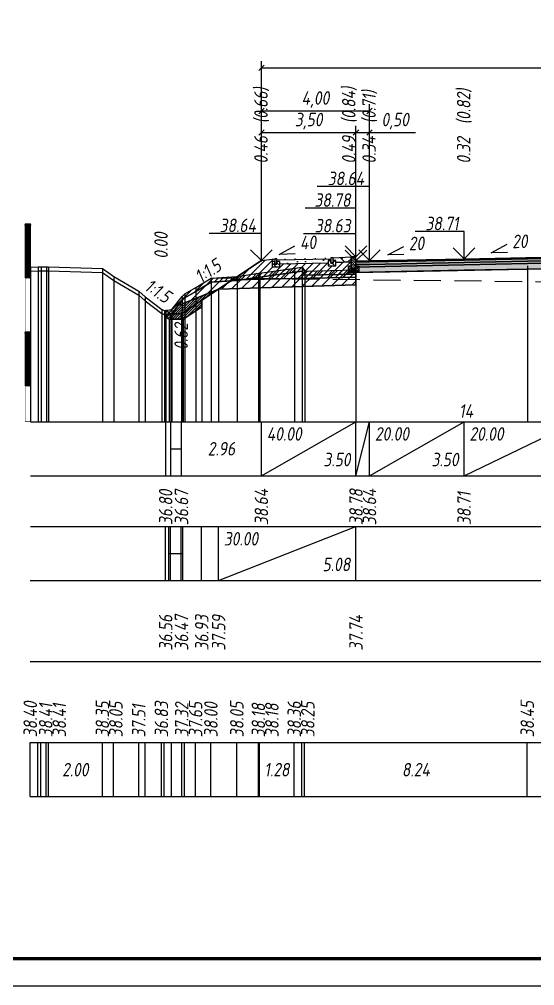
# Model space of a CAD drawing. Extents: x -717 to 1451, y -133302 to 233.
# Drawn here: x 77.9 to 173.3, y -111812.4 to -111633.5 of the extents above; entities that cross this region are included whole.
import ezdxf
from ezdxf.enums import TextEntityAlignment as Align

# ---------------------------------------------------------------- set-up
doc = ezdxf.new("R2010")
doc.units = 0
doc.linetypes.add('штриховая', pattern=[0.75, 0.5, -0.25])
for name, color, linetype in [('Интерполированный поперечник', 2, 'Continuous'), ('КОД_399', 252, 'Continuous'), ('Код_510', 7, 'Continuous'), ('Код_514', 1, 'Continuous'), ('Код_516', 1, 'Continuous'), ('Контур_0', 7, 'Continuous'), ('Контур_2660', 7, 'Continuous'), ('Контур_2665', 7, 'Continuous'), ('Контур_400', 7, 'Continuous'), ('Контур_508', 7, 'Continuous'), ('Контур_512', 7, 'Continuous'), ('Контур_513', 7, 'Continuous'), ('Красный поперечник', 1, 'Continuous'), ('Линейка абсолютных высот', 7, 'Continuous'), ('Объём_2501', 7, 'Continuous'), ('Объём_2650', 7, 'Continuous'), ('Объём_2660', 7, 'Continuous'), ('Объём_2661', 7, 'Continuous'), ('Объём_2663', 7, 'Continuous'), ('Объём_2664', 7, 'Continuous'), ('Объём_2665', 7, 'Continuous'), ('Объём_2666', 7, 'Continuous'), ('Объём_2667', 7, 'Continuous'), ('Объём_2668', 7, 'Continuous'), ('Объём_2669', 7, 'Continuous'), ('Объём_2675', 7, 'Continuous'), ('Откосы', 7, 'Continuous'), ('Отметки покрытия', 7, 'Continuous'), ('Рабочие отметки', 7, 'Continuous'), ('Рабочие отметки доп.', 7, 'Continuous'), ('Слои выравнивания', 7, 'Continuous'), ('Таблица', 7, 'Continuous'), ('Уклоны проезжей части', 7, 'Continuous'), ('Черный поперечник', 3, 'Continuous')]:
    doc.layers.add(name, color=color, linetype=linetype)
for name, color, linetype, true_color in [('Контур_2540', 2, 'Continuous', 0xffff00), ('Контур_2562', 3, 'Continuous', 0x00ff00), ('Контур_2570', 7, 'Continuous', 0x80ff00), ('Контур_2583', 3, 'Continuous', 0x00ff00), ('Контур_2584', 3, 'Continuous', 0x00ff00), ('Контур_2725', 7, 'Continuous', 0x323232), ('Контур_2736', 4, 'Continuous', 0x00ffff), ('Контур_2737', 4, 'Continuous', 0x00ffff), ('Контур_2738', 4, 'Continuous', 0x00ffff), ('Контур_2739', 4, 'Continuous', 0x00ffff), ('Контур_2741', 4, 'Continuous', 0x00ffff), ('Контур_2742', 4, 'Continuous', 0x00ffff), ('Контур_2743', 4, 'Continuous', 0x00ffff), ('Контур_2744', 7, 'Continuous', 0xa4ffff), ('Контур_2745', 7, 'Continuous', 0xa4ffff), ('Контур_2747', 4, 'Continuous', 0x00ffff), ('Контур_2748', 4, 'Continuous', 0x00ffff), ('Контур_2749', 4, 'Continuous', 0x00ffff), ('Контур_2750', 4, 'Continuous', 0x00ffff), ('Контур_2751', 4, 'Continuous', 0x00ffff), ('Контур_2752', 4, 'Continuous', 0x00ffff), ('Контур_2760', 7, 'Continuous', 0x323232), ('Контур_2761', 7, 'Continuous', 0x323232), ('Контур_2762', 7, 'Continuous', 0x323232), ('Контур_2763', 7, 'Continuous', 0x323232), ('Контур_402', 7, 'Continuous', 0xff6464), ('Контур_703', 4, 'Continuous', 0x00ffff), ('Контур_705', 4, 'Continuous', 0x00ffff), ('Контур_707', 4, 'Continuous', 0x00ffff), ('Контур_720', 131, 'Continuous', 0xaaffff), ('Объём_2520', 7, 'Continuous', 0x80ffff), ('Объём_2540', 2, 'Continuous', 0xffff00), ('Объём_2562', 3, 'Continuous', 0x00ff00), ('Объём_2563', 7, 'Continuous', 0xff8000), ('Объём_2570', 7, 'Continuous', 0x80ff00), ('Объём_2583', 3, 'Continuous', 0x00ff00), ('Объём_2584', 3, 'Continuous', 0x00ff00), ('Объём_2594', 3, 'Continuous', 0x00ff00), ('Объём_2598', 3, 'Continuous', 0x00ff00), ('Объём_2600', 7, 'Continuous', 0x808000), ('Объём_2620', 2, 'Continuous', 0xffff00), ('Объём_2746', 2, 'Continuous', 0xffff00)]:
    doc.layers.add(name, color=color, linetype=linetype, true_color=true_color)
doc.styles.get("Standard").update_dxf_attribs({"font": 'txt', "height": 2.5})
doc.styles.add('М', font='romand.shx', dxfattribs={"width": 0.8, "oblique": 10, "height": 2.5})
doc.dimstyles.new('ISO-25', dxfattribs={"dimtxt": 2.5, "dimasz": 2.5, "dimexe": 1.25, "dimexo": 0.625, "dimtad": 1, "dimtxsty": 'Standard', "dimcen": 2.5, "dimadec": 0, "dimazin": 0, "dimtfac": 1, "dimtmove": 0, "dimatfit": 3, "dimfxl": 1, "dimarcsym": 0})
pattern_1 = [(45.000001252, (0, 0), (-0.026516505928, 0.026516504769), []), (135.00000034, (0, 0), (-0.02651650519, -0.026516505506), [])]

# ---------------------------------------------------------------- blocks, each defined once
blk = doc.blocks.new('_Oblique')
at = {"color": 0, "linetype": 'ByBlock', "lineweight": -2}
blk.add_line((-0.5, -0.5), (0.5, 0.5), dxfattribs=at)
blk = doc.blocks.new('*D3624')
at = {"color": 0, "lineweight": -2, "transparency": 16777216}
for p, q in [((122.71, -111677.59), (122.71, -111653.2)), ((122.71, -111654.45), (140.21, -111654.45)), ((140.21, -111677.64), (140.21, -111653.2))]:
    blk.add_line(p, q, dxfattribs=at)
at = {"layer": 'Defpoints', "color": 0, "transparency": 16777216}
for p in [(140.21, -111654.45), (122.71, -111678.21), (140.21, -111678.26)]:
    blk.add_point(p, dxfattribs=at)
at = {"color": 0, "lineweight": -2, "transparency": 16777216, "rotation": 180}
blk.add_blockref('_Oblique', (122.71, -111654.45), dxfattribs=at)
at = {"color": 0, "lineweight": -2, "transparency": 16777216}
blk.add_blockref('_Oblique', (140.21, -111654.45), dxfattribs=at)
at = {"color": 0, "transparency": 16777216, "insert": (131.46, -111652.33), "char_height": 2.5, "width": 9.5833, "attachment_point": 5, "style": 'М'}
blk.add_mtext('3,50', dxfattribs=at)
blk = doc.blocks.new('*D3626')
at = {"color": 0, "lineweight": -2, "transparency": 16777216}
for p, q in [((140.21, -111677.64), (140.21, -111653.2)), ((140.21, -111654.45), (142.71, -111654.45)), ((142.71, -111677.59), (142.71, -111653.2)), ((142.71, -111654.45), (151.23, -111654.45))]:
    blk.add_line(p, q, dxfattribs=at)
at = {"layer": 'Defpoints', "color": 0, "transparency": 16777216}
for p in [(142.71, -111654.45), (140.21, -111678.26), (142.71, -111678.21)]:
    blk.add_point(p, dxfattribs=at)
at = {"color": 0, "lineweight": -2, "transparency": 16777216, "rotation": 180}
blk.add_blockref('_Oblique', (140.21, -111654.45), dxfattribs=at)
at = {"color": 0, "lineweight": -2, "transparency": 16777216}
blk.add_blockref('_Oblique', (142.71, -111654.45), dxfattribs=at)
at = {"color": 0, "transparency": 16777216, "insert": (147.47, -111652.33), "char_height": 2.5, "width": 9.1667, "attachment_point": 5, "style": 'М'}
blk.add_mtext('0,50', dxfattribs=at)
blk = doc.blocks.new('*D3629')
at = {"color": 0, "lineweight": -2, "transparency": 16777216}
for p, q in [((122.71, -111678.34), (122.71, -111649.2)), ((122.71, -111650.45), (142.71, -111650.45)), ((142.71, -111677.59), (142.71, -111649.2))]:
    blk.add_line(p, q, dxfattribs=at)
at = {"layer": 'Defpoints', "color": 0, "transparency": 16777216}
for p in [(142.71, -111650.45), (122.71, -111678.96), (142.71, -111678.21)]:
    blk.add_point(p, dxfattribs=at)
at = {"color": 0, "lineweight": -2, "transparency": 16777216, "rotation": 180}
blk.add_blockref('_Oblique', (122.71, -111650.45), dxfattribs=at)
at = {"color": 0, "lineweight": -2, "transparency": 16777216}
blk.add_blockref('_Oblique', (142.71, -111650.45), dxfattribs=at)
at = {"color": 0, "transparency": 16777216, "insert": (132.71, -111648.33), "char_height": 2.5, "width": 9.1667, "attachment_point": 5, "style": 'М'}
blk.add_mtext('4,00', dxfattribs=at)
blk = doc.blocks.new('*D3630')
at = {"color": 0, "lineweight": -2, "transparency": 16777216}
for p, q in [((122.71, -111678.34), (122.71, -111641.2)), ((239.21, -111678.34), (239.21, -111641.2)), ((122.71, -111642.45), (239.21, -111642.45))]:
    blk.add_line(p, q, dxfattribs=at)
at = {"layer": 'Defpoints', "color": 0, "transparency": 16777216}
for p in [(239.21, -111642.45), (122.71, -111678.96), (239.21, -111678.96)]:
    blk.add_point(p, dxfattribs=at)
at = {"color": 0, "lineweight": -2, "transparency": 16777216, "rotation": 180}
blk.add_blockref('_Oblique', (122.71, -111642.45), dxfattribs=at)
at = {"color": 0, "lineweight": -2, "transparency": 16777216}
blk.add_blockref('_Oblique', (239.21, -111642.45), dxfattribs=at)
at = {"color": 0, "transparency": 16777216, "insert": (180.96, -111640.33), "char_height": 2.5, "width": 12.0833, "attachment_point": 5, "style": 'М'}
blk.add_mtext('23,30', dxfattribs=at)
blk = doc.blocks.new('БР100.30.18')
at = {"linetype": 'Continuous', "lineweight": 13}
h = blk.add_hatch(dxfattribs=at)
h.set_pattern_fill('ANSI35', scale=5)
h.set_pattern_definition([(45, (-1504.996, -4799.2297), (-0.88388348, 0.88388348), []), (45, (-1504.1121, -4799.2297), (-0.88388348, 0.88388348), [1.5625, -0.3125, 0, -0.3125])])
h.paths.add_polyline_path([(0.3, 3.47), (1.8, 3.47), (1.8, -1.03), (0, -1.03), (0, 1.97)])
h = blk.add_hatch(dxfattribs=at)
h.set_pattern_fill('ANSI35', scale=5, angle=90)
h.set_pattern_definition([(135, (-1504.996, -4800.7297), (-0.88388348, -0.88388348), []), (135, (-1504.996, -4799.8458), (-0.88388348, -0.88388348), [1.5625, -0.3125, 0, -0.3125])])
h.paths.add_polyline_path([(-1, -0.03), (0, -0.03), (0, -1.03), (1.8, -1.03), (1.8, -0.03), (2.8, -0.03), (2.8, -2.03), (-1, -2.03)])
at = {"color": 7, "lineweight": 30}
blk.add_lwpolyline([(1.8, -1.03), (0, -1.03), (0, 1.97), (0.3, 3.47), (1.8, 3.47)], close=True, dxfattribs=at)
at = {"linetype": 'Continuous'}
blk.add_lwpolyline([(0, -0.03), (-1, -0.03), (-1, -2.03), (2.8, -2.03), (2.8, -0.03), (1.8, -0.03)], dxfattribs=at)

msp = doc.modelspace()

# ---------------------------------------------------------------- hatches: boundary and pattern name
at = {"linetype": 'Continuous'}
h = msp.add_hatch(dxfattribs=at)
h.set_pattern_fill('ANSI31', color=256, scale=15, angle=45, style=0)
h.set_pattern_definition([(90, (-1749.7977, -116631.265), (-1.875, 3e-16), [])])
h.paths.add_polyline_path([(125.59, -111677.84), (135.585, -111677.634), (135.585, -111677.834), (125.59, -111678.032)])
h = msp.add_hatch(dxfattribs=at)
h.set_pattern_fill('AR-HBONE', color=253, scale=0.3)
h.set_pattern_definition([(45, (-137.3615, -117483.4835), (0, 1.69705627), [3.6, -1.2]), (135, (-136.513, -117482.635), (1e-16, 1.69705627), [3.6, -1.2])])
h.paths.add_polyline_path([(135.585, -111677.634), (135.585, -111678.634), (135.585, -111678.634)])
h.paths.add_polyline_path([(139.306, -111677.485), (135.985, -111677.634), (135.985, -111678.134), (136.485, -111678.134), (136.485, -111678.513), (139.307, -111678.386)])
at = {"linetype": 'Continuous', "lineweight": 13}
h = msp.add_hatch(dxfattribs=at)
h.set_pattern_fill('ANSI35', scale=5, angle=90)
h.set_pattern_definition([(135, (-1695.3567, -45950.212), (-0.883883476, -0.883883476), []), (135, (-1695.3567, -45949.3282), (-0.883883476, -0.883883476), [1.5625, -0.3125, 0, -0.3125])])
h.paths.add_polyline_path([(126.09, -111678.34), (125.59, -111678.34), (125.59, -111678.84), (125.19, -111678.84), (125.19, -111678.34), (124.69, -111678.34), (124.69, -111679.34), (126.09, -111679.34)])
h = msp.add_hatch(dxfattribs=at)
h.set_pattern_fill('ANSI35', scale=5, angle=90)
h.set_pattern_definition([(135, (-1705.7522, -45950.006), (-0.883883476, -0.883883476), []), (135, (-1705.7522, -45949.1221), (-0.883883476, -0.883883476), [1.5625, -0.3125, 0, -0.3125])])
h.paths.add_polyline_path([(136.485, -111678.134), (135.986, -111678.134), (135.985, -111678.634), (135.585, -111678.634), (135.585, -111678.134), (135.085, -111678.134), (135.085, -111679.134), (136.485, -111679.134)])
at = {"layer": 'КОД_399'}
h = msp.add_hatch(dxfattribs=at)
h.set_pattern_fill('AR-CONC', scale=0.7, angle=45, style=0)
h.set_pattern_definition([(95, (-1749.8797, -116631.3542), (3.860864, 3.2396496), [0.525, -5.775]), (40, (-1749.8797, -116631.354), (-4.409945, 3.036377), [0.42, -4.62]), (145.45144, (-1749.558, -116631.0842), (-0.549081, 6.2760265), [0.4461813, -4.907995]), (91.1842, (-1750.8696, -116630.364), (6.101854, 4.4632964), [0.7875, -8.6625]), (141.63564, (-1750.361, -116629.992), (-0.1953, 9.447982), [0.669272, -7.361996]), (36.18416, (-1750.87, -116630.364), (-0.1953, 9.447982), [0.63, -6.93]), (66, (-1750.127, -116630.1168), (4.947401, 0.9616773), [0.525, -5.775]), (11, (-1750.127, -116630.117), (-2.38496, 4.793659), [0.42, -4.62]), (116.45144, (-1749.715, -116630.0366), (2.562441, 5.7553363), [0.4461813, -4.907995]), (82.5, (-1749.8797, -116631.3542), (-1.5875523, 1.7079287), [0, -4.564, 0, -4.69, 0, -4.6375]), (52.5, (-1749.8797, -116631.3542), (-0.6501106, 3.2543661), [0, -2.674, 0, -4.459, 0, -1.7675]), (12.5, (-1750.9835, -116632.458), (2.7539272, 2.5306453), [0, -1.75, 0, -5.46, 0, -7.245]), (2.5, (-1751.4784, -116632.953), (2.3911299, 3.3821186), [0, -2.275, 0, -3.626, 0, -5.145])])
h.paths.add_polyline_path([(126.09, -111678.34), (125.59, -111678.34), (125.59, -111678.032), (135.585, -111677.834), (135.585, -111678.134), (135.085, -111678.134), (135.085, -111678.594), (126.09, -111678.773)])
at = {"layer": 'Линейка абсолютных высот'}
h = msp.add_hatch(dxfattribs=at)
h.set_pattern_fill('ANSI37', scale=0.3, style=0)
h.set_pattern_definition(pattern_1)
h.paths.add_polyline_path([(80, -111681.368), (80, -111671.368), (79, -111671.368), (79, -111681.368)])
h = msp.add_hatch(dxfattribs=at)
h.set_pattern_fill('ANSI37', scale=0.3, style=0)
h.set_pattern_definition(pattern_1)
h.paths.add_polyline_path([(80, -111701.368), (80, -111691.368), (79, -111691.368), (79, -111701.368)])
at = {"layer": 'Объём_2563'}
h = msp.add_hatch(dxfattribs=at)
h.set_pattern_fill('ANSI31', color=256, scale=0.3)
h.paths.add_polyline_path([(138.707, -111680.379), (137.788, -111681.298), (117.372, -111681.706), (122.707, -111678.149), (125.19, -111677.84), (125.19, -111678.34), (124.69, -111678.34), (124.69, -111679.34), (126.09, -111679.34), (126.09, -111678.773), (135.085, -111678.594), (135.085, -111679.134), (136.485, -111679.134), (136.485, -111678.513), (139.307, -111678.386), (139.308, -111679.2), (138.808, -111679.201), (138.808, -111680.201), (140.207, -111680.199), (140.207, -111680.349)])
h.paths.add_polyline_path([(224.125, -111681.298), (223.207, -111680.379), (221.707, -111680.349), (221.707, -111680.199), (223.105, -111680.201), (223.106, -111679.201), (222.606, -111679.2), (222.606, -111678.386), (225.428, -111678.513), (225.428, -111679.134), (226.828, -111679.134), (226.828, -111678.594), (235.823, -111678.773), (235.823, -111679.34), (237.223, -111679.34), (237.223, -111678.34), (236.723, -111678.34), (236.723, -111677.84), (239.207, -111678.149), (244.542, -111681.706)])
at = {"layer": 'Объём_2570'}
h = msp.add_hatch(dxfattribs=at)
h.set_pattern_fill('ANSI31', color=256, scale=0.2)
h.paths.add_polyline_path([(140.207, -111680.646), (130.732, -111680.875), (130.232, -111680.125), (122.42, -111681.231), (122.204, -111681.211), (118.22, -111681.85), (113.418, -111682.129), (110.59, -111683.892), (108.558, -111685.031), (108.025, -111685.536), (106.144, -111687.951), (105, -111688.13), (105, -111687.38), (106.144, -111687.201), (108.025, -111684.786), (108.558, -111684.281), (110.59, -111683.142), (113.418, -111681.379), (118.22, -111681.1), (122.204, -111680.461), (122.42, -111680.481), (130.232, -111679.375), (130.732, -111680.125), (140.207, -111679.896)])
h.paths.add_polyline_path([(247.27, -111680.72), (244.754, -111680.469), (236.197, -111679.942), (235.697, -111680.692), (225.437, -111680.46), (221.707, -111680.381), (221.707, -111679.631), (225.437, -111679.71), (235.697, -111679.942), (236.197, -111679.192), (244.754, -111679.719), (247.27, -111679.97)])
at = {"layer": 'Объём_2600'}
h = msp.add_hatch(dxfattribs=at)
h.set_pattern_fill('ANSI31', color=6, scale=0.4)
h.paths.add_polyline_path([(108.025, -111685.536), (108.558, -111685.031), (110.59, -111683.892), (113.418, -111682.129), (118.22, -111681.85), (122.204, -111681.211), (122.42, -111681.231), (130.232, -111680.125), (130.732, -111680.875), (140.207, -111680.646), (140.207, -111682.657), (114.802, -111683.419), (107.319, -111686.443)])
h.paths.add_polyline_path([(235.697, -111680.692), (236.197, -111679.942), (244.754, -111680.469), (247.27, -111680.72), (247.27, -111679.97), (249.457, -111680.554), (255.48, -111682.287), (255.196, -111682.476), (255.196, -111683.677), (253.781, -111684.621), (253.781, -111683.419), (247.111, -111683.419), (247.111, -111684.621), (246.232, -111684.035), (246.232, -111683.392), (221.707, -111682.657), (221.707, -111680.381)])
at = {"layer": 'Объём_2620'}
h = msp.add_hatch(dxfattribs=at)
h.set_pattern_fill('ANSI31', color=2, scale=0.1)
h.paths.add_polyline_path([(105, -111688.13), (106.144, -111687.951), (107.319, -111686.443), (114.802, -111683.419), (111.68, -111685.5), (111.68, -111686.702), (108.233, -111689), (105.628, -111689), (105, -111688.582)])
h.paths.add_polyline_path([(247.111, -111683.419), (253.781, -111683.419), (253.781, -111684.621), (251.749, -111685.976), (249.143, -111685.976), (247.111, -111684.621)])
at = {"layer": 'Слои выравнивания'}
for color, points in [(2, [(140.207, -111678.199), (142.707, -111678.149), (160.207, -111677.799), (171.957, -111677.564), (180.957, -111677.384), (180.957, -111677.634), (171.957, -111677.814), (160.207, -111678.049), (142.707, -111678.399), (140.207, -111678.449)]), (3, [(140.207, -111678.449), (142.707, -111678.399), (160.207, -111678.049), (171.957, -111677.814), (180.957, -111677.634), (180.957, -111678.084), (171.957, -111678.264), (160.207, -111678.499), (142.707, -111678.849), (140.207, -111678.899)]), (4, [(140.207, -111678.899), (142.707, -111678.849), (160.207, -111678.499), (171.957, -111678.264), (180.957, -111678.084), (180.957, -111678.534), (171.957, -111678.714), (160.207, -111678.949), (142.707, -111679.299), (140.207, -111679.349)]), (5, [(140.207, -111679.349), (142.707, -111679.299), (160.207, -111678.949), (171.957, -111678.714), (180.957, -111678.534), (180.957, -111679.534), (171.957, -111679.714), (160.207, -111679.949), (142.707, -111680.299), (140.207, -111680.349)])]:
    msp.add_hatch(color=color, dxfattribs=at).paths.add_polyline_path(points)

# ---------------------------------------------------------------- linework, layer by layer
at = {"flags": 128}
msp.add_lwpolyline([(-30.054, -111812.421), (389.946, -111812.421), (389.946, -111515.421), (-30.054, -111515.421)], close=True, dxfattribs=at)
at = {"const_width": 0.6, "flags": 128}
msp.add_lwpolyline([(-10.054, -111807.421), (384.946, -111807.421), (384.946, -111520.421), (-10.054, -111520.421)], close=True, dxfattribs=at)
for points in [[(135.985, -111677.634), (135.585, -111677.634), (135.585, -111678.634), (135.985, -111678.634), (135.985, -111677.634)], [(135.985, -111677.634), (139.306, -111677.485), (139.307, -111678.386), (136.485, -111678.513), (136.485, -111678.134), (135.985, -111678.134), (135.985, -111677.634)], [(125.19, -111678.34), (124.69, -111678.34), (124.69, -111679.34), (126.09, -111679.34), (126.09, -111678.34), (125.59, -111678.34), (125.59, -111678.84), (125.19, -111678.84), (125.19, -111678.34)], [(125.59, -111677.84), (125.19, -111677.84), (125.19, -111678.84), (125.59, -111678.84), (125.59, -111677.84)], [(125.59, -111678.032), (135.585, -111677.834)], [(126.09, -111678.773), (135.085, -111678.594)], [(135.585, -111678.134), (135.085, -111678.134), (135.085, -111679.134), (136.485, -111679.134), (136.485, -111678.134), (135.985, -111678.134), (135.985, -111678.634), (135.585, -111678.634), (135.585, -111678.134)]]:
    msp.add_lwpolyline(points)
at = {"layer": 'Интерполированный поперечник', "linetype": 'штриховая', "ltscale": 10, "flags": 128}
msp.add_lwpolyline([(113.427, -111681.363), (251.911, -111682.896)], dxfattribs=at)
at = {"layer": 'Код_510'}
for p, q in [((79.946, -111777.421), (79.946, -111767.421)), ((81.371, -111777.421), (81.371, -111767.421)), ((81.934, -111777.421), (81.934, -111767.421)), ((82.872, -111777.421), (82.872, -111767.421)), ((83.298, -111777.421), (83.298, -111767.421)), ((93.286, -111777.421), (93.286, -111767.421)), ((95.327, -111777.421), (95.327, -111767.421)), ((100.009, -111777.421), (100.009, -111767.421)), ((101.179, -111777.421), (101.179, -111767.421)), ((104.208, -111777.421), (104.208, -111767.421)), ((104.719, -111777.421), (104.719, -111767.421)), ((106.09, -111777.421), (106.09, -111767.421)), ((107.971, -111777.421), (107.971, -111767.421)), ((108.504, -111777.421), (108.504, -111767.421)), ((110.536, -111777.421), (110.536, -111767.421)), ((113.364, -111777.421), (113.364, -111767.421)), ((118.165, -111777.421), (118.165, -111767.421)), ((122.15, -111777.421), (122.15, -111767.421)), ((122.366, -111777.421), (122.366, -111767.421)), ((128.79, -111777.421), (128.79, -111767.421)), ((130.178, -111777.421), (130.178, -111767.421)), ((130.678, -111777.421), (130.678, -111767.421)), ((171.902, -111777.421), (171.902, -111767.421))]:
    msp.add_line(p, q, dxfattribs=at)
at = {"layer": 'Код_514'}
for p, q in [((105, -111718), (105, -111708)), ((105.93, -111718), (105.93, -111708)), ((107.93, -111718), (107.93, -111708)), ((122.707, -111718), (122.707, -111708)), ((122.707, -111718), (140.207, -111708)), ((140.207, -111718), (140.207, -111708)), ((140.207, -111718), (140.207, -111708)), ((140.207, -111718), (142.707, -111708)), ((142.707, -111718), (142.707, -111708)), ((142.707, -111718), (160.207, -111708)), ((160.207, -111718), (160.207, -111708)), ((160.207, -111718), (180.957, -111708)), ((105.93, -111713), (107.93, -111713))]:
    msp.add_line(p, q, dxfattribs=at)
at = {"layer": 'Код_516'}
for p, q in [((104.946, -111737.421), (104.946, -111727.421)), ((105.573, -111737.421), (105.573, -111727.421)), ((105.876, -111737.421), (105.876, -111727.421)), ((107.876, -111737.421), (107.876, -111727.421)), ((108.179, -111737.421), (108.179, -111727.421)), ((111.626, -111737.421), (111.626, -111727.421)), ((111.626, -111737.421), (111.626, -111727.421)), ((114.748, -111737.421), (114.748, -111727.421)), ((114.748, -111737.421), (140.152, -111727.421)), ((140.152, -111737.421), (140.152, -111727.421)), ((105.573, -111732.421), (105.876, -111732.421)), ((105.876, -111732.421), (107.876, -111732.421)), ((107.876, -111732.421), (108.179, -111732.421))]:
    msp.add_line(p, q, dxfattribs=at)
at = {"layer": 'Контур_0', "flags": 128}
for points in [[(122.707, -111678.149), (117.813, -111681.411), (117.813, -111681.411), (117.813, -111681.411), (117.813, -111681.411), (117.813, -111681.411), (117.813, -111681.411), (117.813, -111681.411), (117.813, -111681.411), (117.813, -111681.411), (117.813, -111681.411), (117.813, -111681.411), (117.813, -111681.411), (117.813, -111681.411), (117.813, -111681.411), (107.93, -111688), (105.93, -111688), (105, -111687.38), (105, -111687.38), (105, -111687.38), (105, -111687.38), (105, -111687.38), (105, -111687.38), (105, -111687.38), (105, -111687.38), (105, -111687.38), (105, -111687.38), (105, -111687.38), (105, -111687.38), (105, -111687.38)], [(122.707, -111678.149), (117.813, -111681.411), (117.813, -111681.411), (117.813, -111681.411), (117.813, -111681.411), (117.813, -111681.411), (117.813, -111681.411), (117.813, -111681.411), (117.813, -111681.411), (117.813, -111681.411), (117.813, -111681.411), (117.813, -111681.411), (117.813, -111681.411), (117.813, -111681.411), (117.813, -111681.411), (107.93, -111688)]]:
    msp.add_lwpolyline(points, dxfattribs=at)
at = {"layer": 'Контур_0', "color": 250, "flags": 128}
for points in [[(117.372, -111681.706), (137.788, -111681.298), (138.707, -111680.379), (140.207, -111680.349)], [(138.707, -111680.379), (140.207, -111680.349), (140.207, -111681.249), (137.788, -111681.298), (138.707, -111680.379), (138.707, -111680.379)]]:
    msp.add_lwpolyline(points, dxfattribs=at)
at = {"layer": 'Контур_2540', "flags": 128}
msp.add_lwpolyline([(140.207, -111682.657), (114.802, -111683.419), (117.372, -111681.706), (140.207, -111681.249), (140.207, -111682.657), (140.207, -111682.657)], dxfattribs=at)
at = {"layer": 'Контур_2562', "flags": 128}
msp.add_lwpolyline([(122.707, -111678.149), (122.707, -111678.149), (122.707, -111678.149), (122.707, -111678.149), (122.707, -111678.149)], dxfattribs=at)
at = {"layer": 'Контур_2570', "flags": 128}
msp.add_lwpolyline([(80, -111680.125), (81.426, -111680.057), (81.989, -111680.078), (82.926, -111680.065), (83.352, -111680.066), (93.34, -111680.369), (95.381, -111681.866), (100.063, -111684.564), (101.234, -111685.634), (104.262, -111687.946), (104.773, -111688.165), (106.144, -111687.951), (108.025, -111685.536), (108.558, -111685.031), (108.558, -111685.031), (110.59, -111683.892), (113.418, -111682.129), (118.22, -111681.85), (122.204, -111681.211), (122.42, -111681.231), (128.845, -111680.325), (130.232, -111680.125), (130.732, -111680.875), (140.207, -111680.646)], dxfattribs=at)
at = {"layer": 'Контур_2583', "flags": 128}
for points in [[(111.68, -111686.702), (111.68, -111685.5), (107.93, -111688), (107.93, -111689), (108.233, -111689), (111.68, -111686.702)], [(105, -111688.582), (105.628, -111689), (105.93, -111689), (105.93, -111688), (105, -111687.38), (105, -111688.582)]]:
    msp.add_lwpolyline(points, dxfattribs=at)
at = {"layer": 'Контур_2584', "flags": 128}
msp.add_lwpolyline([(107.93, -111689), (107.93, -111688), (105.93, -111688), (105.93, -111689), (107.93, -111689)], dxfattribs=at)
at = {"layer": 'Контур_2660', "flags": 128}
msp.add_lwpolyline([(114.802, -111683.419), (140.207, -111682.657)], dxfattribs=at)
at = {"layer": 'Контур_2665', "flags": 128}
msp.add_lwpolyline([(122.707, -111678.149), (122.707, -111678.149)], dxfattribs=at)
at = {"layer": 'Контур_2725', "flags": 128}
msp.add_lwpolyline([(140.207, -111680.349), (142.707, -111680.299), (160.207, -111679.949), (171.957, -111679.714), (180.957, -111679.534), (184.941, -111679.614), (201.707, -111679.949), (219.207, -111680.299), (221.707, -111680.349)], dxfattribs=at)
at = {"layer": 'Контур_2736', "flags": 128}
for points in [[(122.707, -111678.149), (117.813, -111681.411)], [(117.813, -111681.411), (107.93, -111688)]]:
    msp.add_lwpolyline(points, dxfattribs=at)
at = {"layer": 'Контур_2737', "flags": 128}
msp.add_lwpolyline([(117.813, -111681.411), (117.813, -111681.411)], dxfattribs=at)
at = {"layer": 'Контур_2738', "flags": 128}
msp.add_lwpolyline([(117.813, -111681.411), (117.813, -111681.411)], dxfattribs=at)
at = {"layer": 'Контур_2739', "flags": 128}
msp.add_lwpolyline([(117.813, -111681.411), (117.813, -111681.411)], dxfattribs=at)
at = {"layer": 'Контур_2741', "flags": 128}
msp.add_lwpolyline([(105, -111687.38), (105, -111687.38)], dxfattribs=at)
at = {"layer": 'Контур_2742', "flags": 128}
msp.add_lwpolyline([(105, -111687.38), (105, -111687.38)], dxfattribs=at)
at = {"layer": 'Контур_2743', "flags": 128}
msp.add_lwpolyline([(105, -111687.38), (105, -111687.38)], dxfattribs=at)
at = {"layer": 'Контур_2744', "flags": 128}
msp.add_lwpolyline([(105, -111687.38), (105, -111687.38)], dxfattribs=at)
msp.add_lwpolyline([(105, -111687.38), (105, -111687.38)], dxfattribs=at)
msp.add_lwpolyline([(105, -111687.38), (105, -111687.38)], dxfattribs=at)
msp.add_lwpolyline([(105, -111687.38), (105, -111687.38)], dxfattribs=at)
msp.add_lwpolyline([(105, -111687.38), (105, -111687.38)], dxfattribs=at)
msp.add_lwpolyline([(105, -111687.38), (105, -111687.38)], dxfattribs=at)
at = {"layer": 'Контур_2745', "flags": 128}
msp.add_lwpolyline([(117.813, -111681.411), (117.813, -111681.411)], dxfattribs=at)
msp.add_lwpolyline([(117.813, -111681.411), (117.813, -111681.411)], dxfattribs=at)
msp.add_lwpolyline([(117.813, -111681.411), (117.813, -111681.411)], dxfattribs=at)
msp.add_lwpolyline([(117.813, -111681.411), (117.813, -111681.411)], dxfattribs=at)
msp.add_lwpolyline([(117.813, -111681.411), (117.813, -111681.411)], dxfattribs=at)
msp.add_lwpolyline([(117.813, -111681.411), (117.813, -111681.411)], dxfattribs=at)
at = {"layer": 'Контур_2747', "flags": 128}
msp.add_lwpolyline([(117.813, -111681.411), (117.813, -111681.411)], dxfattribs=at)
at = {"layer": 'Контур_2748', "flags": 128}
msp.add_lwpolyline([(117.813, -111681.411), (117.813, -111681.411)], dxfattribs=at)
at = {"layer": 'Контур_2749', "flags": 128}
msp.add_lwpolyline([(117.813, -111681.411), (117.813, -111681.411)], dxfattribs=at)
at = {"layer": 'Контур_2750', "flags": 128}
msp.add_lwpolyline([(105, -111687.38), (105, -111687.38)], dxfattribs=at)
at = {"layer": 'Контур_2751', "flags": 128}
msp.add_lwpolyline([(105, -111687.38), (105, -111687.38)], dxfattribs=at)
at = {"layer": 'Контур_2752', "flags": 128}
msp.add_lwpolyline([(105, -111687.38), (105, -111687.38)], dxfattribs=at)
at = {"layer": 'Контур_2760', "flags": 128}
msp.add_lwpolyline([(140.207, -111678.199), (142.707, -111678.149), (160.207, -111677.799), (171.957, -111677.564), (180.957, -111677.384), (184.941, -111677.464), (201.707, -111677.799), (219.207, -111678.149), (221.707, -111678.199)], dxfattribs=at)
at = {"layer": 'Контур_2761', "flags": 128}
msp.add_lwpolyline([(140.207, -111678.449), (142.707, -111678.399), (160.207, -111678.049), (171.957, -111677.814), (180.957, -111677.634), (184.941, -111677.714), (201.707, -111678.049), (219.207, -111678.399), (221.707, -111678.449)], dxfattribs=at)
at = {"layer": 'Контур_2762', "flags": 128}
msp.add_lwpolyline([(140.207, -111678.899), (142.707, -111678.849), (160.207, -111678.499), (171.957, -111678.264), (180.957, -111678.084), (184.941, -111678.164), (201.707, -111678.499), (219.207, -111678.849), (221.707, -111678.899)], dxfattribs=at)
at = {"layer": 'Контур_2763', "flags": 128}
msp.add_lwpolyline([(140.207, -111679.349), (142.707, -111679.299), (160.207, -111678.949), (171.957, -111678.714), (180.957, -111678.534), (184.941, -111678.614), (201.707, -111678.949), (219.207, -111679.299), (221.707, -111679.349)], dxfattribs=at)
at = {"layer": 'Контур_400', "flags": 128}
msp.add_lwpolyline([(140.207, -111678.199), (142.707, -111678.149), (142.707, -111678.149), (142.707, -111678.149), (142.707, -111678.149), (142.707, -111678.149), (142.707, -111678.149), (160.207, -111677.799), (180.957, -111677.384)], dxfattribs=at)
at = {"layer": 'Контур_402', "flags": 128}
msp.add_lwpolyline([(114.802, -111683.419), (140.207, -111682.657), (140.207, -111680.349), (180.957, -111679.534), (221.707, -111680.349), (221.707, -111682.657), (246.232, -111683.392)], dxfattribs=at)
at = {"layer": 'Контур_508', "flags": 128}
msp.add_lwpolyline([(105, -111688.582), (105.628, -111689), (105.93, -111689), (107.93, -111689), (108.233, -111689), (111.68, -111686.702), (111.68, -111685.5), (114.802, -111683.419), (140.207, -111682.657), (140.207, -111680.349), (180.957, -111679.534), (221.707, -111680.349), (221.707, -111682.657), (246.232, -111683.392), (246.232, -111684.035), (249.143, -111685.976), (249.446, -111685.976), (251.446, -111685.976), (251.749, -111685.976), (255.196, -111683.677), (255.196, -111682.476), (255.48, -111682.287)], dxfattribs=at)
at = {"layer": 'Контур_512', "flags": 128}
msp.add_lwpolyline([(105, -111688.582), (105.628, -111689), (105.93, -111689), (107.93, -111689), (108.233, -111689), (111.68, -111686.702), (111.68, -111685.5), (114.802, -111683.419), (140.207, -111682.657)], dxfattribs=at)
at = {"layer": 'Контур_513', "flags": 128}
msp.add_lwpolyline([(105, -111688.582), (105.628, -111689), (105.93, -111689), (107.93, -111689), (108.233, -111689), (111.68, -111686.702), (111.68, -111685.5), (114.802, -111683.419), (140.207, -111682.657), (140.207, -111680.349), (180.957, -111679.534), (221.707, -111680.349), (221.707, -111682.657), (246.232, -111683.392), (246.232, -111684.035), (249.143, -111685.976), (249.446, -111685.976), (251.446, -111685.976), (251.749, -111685.976), (255.196, -111683.677), (255.196, -111682.476), (255.48, -111682.287)], dxfattribs=at)
at = {"layer": 'Контур_703', "flags": 128}
msp.add_lwpolyline([(122.707, -111678.149), (117.813, -111681.411)], dxfattribs=at)
at = {"layer": 'Контур_705', "flags": 128}
msp.add_lwpolyline([(117.813, -111681.411), (117.813, -111681.411)], dxfattribs=at)
at = {"layer": 'Контур_707', "flags": 128}
msp.add_lwpolyline([(105.93, -111688), (105, -111687.38)], dxfattribs=at)
at = {"layer": 'Контур_720', "flags": 128}
msp.add_lwpolyline([(107.93, -111688), (105.93, -111688)], dxfattribs=at)
at = {"layer": 'Красный поперечник'}
for p, q in [((160.207, -111677.799), (180.957, -111677.384)), ((107.93, -111688), (122.707, -111678.149)), ((140.207, -111678.199), (142.707, -111678.149)), ((142.707, -111678.149), (160.207, -111677.799)), ((140.207, -111682.657), (140.207, -111708)), ((114.802, -111683.419), (114.802, -111708)), ((111.68, -111685.5), (111.68, -111708)), ((105, -111687.38), (105.93, -111688)), ((105.93, -111688), (107.93, -111688)), ((111.68, -111686.702), (111.68, -111708)), ((105, -111688.582), (105, -111708)), ((105.628, -111689), (105.628, -111708)), ((105.93, -111689), (105.93, -111708)), ((107.93, -111689), (107.93, -111708)), ((108.233, -111689), (108.233, -111708))]:
    msp.add_line(p, q, dxfattribs=at)
at = {"layer": 'Линейка абсолютных высот', "color": 7, "const_width": 0.1, "flags": 128}
for points in [[(80, -111681.368), (80, -111671.368), (79, -111671.368), (79, -111681.368), (80, -111681.368)], [(80, -111691.368), (80, -111681.368), (79, -111681.368), (79, -111691.368), (80, -111691.368)], [(80, -111701.368), (80, -111691.368), (79, -111691.368), (79, -111701.368), (80, -111701.368)], [(80, -111708), (80, -111701.368), (79, -111701.368), (79, -111708), (80, -111708)]]:
    msp.add_lwpolyline(points, dxfattribs=at)
at = {"layer": 'Объём_2501', "flags": 128}
msp.add_lwpolyline([(140.207, -111678.199), (142.707, -111678.149), (142.707, -111678.149), (142.707, -111678.149), (142.707, -111678.149), (142.707, -111678.149), (142.707, -111678.149), (160.207, -111677.799), (180.957, -111677.384)], dxfattribs=at)
at = {"layer": 'Объём_2520', "color": 250, "flags": 128}
msp.add_lwpolyline([(138.707, -111680.379), (140.207, -111680.349), (140.207, -111681.249), (137.788, -111681.298), (138.707, -111680.379), (138.707, -111680.379)], dxfattribs=at)
at = {"layer": 'Объём_2540', "flags": 128}
msp.add_lwpolyline([(140.207, -111682.657), (114.802, -111683.419), (117.372, -111681.706), (140.207, -111681.249), (140.207, -111682.657), (140.207, -111682.657)], dxfattribs=at)
at = {"layer": 'Объём_2562', "flags": 128}
msp.add_lwpolyline([(122.707, -111678.149), (122.707, -111678.149), (122.707, -111678.149), (122.707, -111678.149), (122.707, -111678.149)], dxfattribs=at)
at = {"layer": 'Объём_2563', "color": 250, "flags": 128}
msp.add_lwpolyline([(138.707, -111680.379), (137.788, -111681.298), (117.372, -111681.706), (122.707, -111678.149), (125.19, -111677.84), (125.19, -111678.34), (124.69, -111678.34), (124.69, -111679.34), (126.09, -111679.34), (126.09, -111678.773), (135.085, -111678.594), (135.085, -111679.134), (136.485, -111679.134), (136.485, -111678.513), (139.307, -111678.386), (139.308, -111679.2), (138.808, -111679.201), (138.808, -111680.201), (140.207, -111680.199), (140.207, -111680.349), (138.707, -111680.379), (138.707, -111680.379)], dxfattribs=at)
at = {"layer": 'Объём_2570', "flags": 128}
for points in [[(80, -111679.375), (81.426, -111679.307), (81.989, -111679.328), (82.926, -111679.315), (83.352, -111679.316), (93.34, -111679.619), (95.381, -111681.116), (100.063, -111683.814), (101.234, -111684.884), (104.262, -111687.196), (104.773, -111687.415), (106.144, -111687.201), (108.025, -111684.786), (108.558, -111684.281), (110.59, -111683.142), (113.418, -111681.379), (118.22, -111681.1), (122.204, -111680.461), (122.42, -111680.481), (128.845, -111679.575), (130.232, -111679.375), (130.732, -111680.125), (140.207, -111679.896)], [(140.207, -111680.646), (140.207, -111680.646), (130.732, -111680.875), (130.232, -111680.125), (122.42, -111681.231), (122.204, -111681.211), (118.22, -111681.85), (113.418, -111682.129), (110.59, -111683.892), (108.558, -111685.031), (108.025, -111685.536), (106.144, -111687.951), (105, -111688.13), (105, -111687.38), (106.144, -111687.201), (108.025, -111684.786), (108.558, -111684.281), (110.59, -111683.142), (113.418, -111681.379), (118.22, -111681.1), (122.204, -111680.461), (122.42, -111680.481), (130.232, -111679.375), (130.732, -111680.125), (140.207, -111679.896), (140.207, -111680.646), (140.207, -111680.646)]]:
    msp.add_lwpolyline(points, dxfattribs=at)
at = {"layer": 'Объём_2583', "flags": 128}
for points in [[(111.68, -111686.702), (111.68, -111685.5), (107.93, -111688), (107.93, -111689), (108.233, -111689), (111.68, -111686.702)], [(105, -111688.582), (105.628, -111689), (105.93, -111689), (105.93, -111688), (105, -111687.38), (105, -111688.582)]]:
    msp.add_lwpolyline(points, dxfattribs=at)
at = {"layer": 'Объём_2584', "flags": 128}
msp.add_lwpolyline([(107.93, -111689), (107.93, -111688), (105.93, -111688), (105.93, -111689), (107.93, -111689)], dxfattribs=at)
at = {"layer": 'Объём_2594', "flags": 128}
for points in [[(111.68, -111685.5), (107.93, -111688)], [(105.93, -111688), (105, -111687.38)]]:
    msp.add_lwpolyline(points, dxfattribs=at)
at = {"layer": 'Объём_2598', "flags": 128}
msp.add_lwpolyline([(107.93, -111688), (105.93, -111688)], dxfattribs=at)
at = {"layer": 'Объём_2620', "flags": 128}
msp.add_lwpolyline([(105, -111688.13), (106.144, -111687.951), (107.319, -111686.443), (114.802, -111683.419), (111.68, -111685.5), (111.68, -111686.702), (108.233, -111689), (105.628, -111689), (105, -111688.582), (105, -111688.13), (105, -111688.13)], dxfattribs=at)
at = {"layer": 'Объём_2650', "color": 6, "flags": 128}
msp.add_lwpolyline([(108.025, -111685.536), (108.558, -111685.031), (110.59, -111683.892), (113.418, -111682.129), (118.22, -111681.85), (122.204, -111681.211), (122.42, -111681.231), (130.232, -111680.125), (130.732, -111680.875), (140.207, -111680.646), (140.207, -111682.657), (114.802, -111683.419), (107.319, -111686.443), (108.025, -111685.536), (108.025, -111685.536)], dxfattribs=at)
at = {"layer": 'Объём_2660', "flags": 128}
msp.add_lwpolyline([(114.802, -111683.419), (140.207, -111682.657)], dxfattribs=at)
at = {"layer": 'Объём_2661', "flags": 128}
msp.add_lwpolyline([(122.707, -111678.149), (117.813, -111681.411), (114.802, -111683.419)], dxfattribs=at)
at = {"layer": 'Объём_2663', "flags": 128}
for points in [[(114.802, -111683.419), (107.93, -111688)], [(105.93, -111688), (105, -111687.38)]]:
    msp.add_lwpolyline(points, dxfattribs=at)
at = {"layer": 'Объём_2664', "flags": 128}
msp.add_lwpolyline([(107.93, -111688), (105.93, -111688)], dxfattribs=at)
at = {"layer": 'Объём_2665', "flags": 128}
msp.add_lwpolyline([(122.707, -111678.149), (122.707, -111678.149)], dxfattribs=at)
at = {"layer": 'Объём_2666', "flags": 128}
for points in [[(122.707, -111678.149), (117.813, -111681.411)], [(117.813, -111681.411), (114.802, -111683.419)]]:
    msp.add_lwpolyline(points, dxfattribs=at)
at = {"layer": 'Объём_2667', "flags": 128}
msp.add_lwpolyline([(117.813, -111681.411), (117.813, -111681.411)], dxfattribs=at)
at = {"layer": 'Объём_2668', "flags": 128}
msp.add_lwpolyline([(117.813, -111681.411), (117.813, -111681.411)], dxfattribs=at)
at = {"layer": 'Объём_2669', "flags": 128}
msp.add_lwpolyline([(117.813, -111681.411), (117.813, -111681.411)], dxfattribs=at)
at = {"layer": 'Объём_2675', "flags": 128}
msp.add_lwpolyline([(117.813, -111681.411), (117.813, -111681.411)], dxfattribs=at)
msp.add_lwpolyline([(117.813, -111681.411), (117.813, -111681.411)], dxfattribs=at)
msp.add_lwpolyline([(117.813, -111681.411), (117.813, -111681.411)], dxfattribs=at)
msp.add_lwpolyline([(117.813, -111681.411), (117.813, -111681.411)], dxfattribs=at)
msp.add_lwpolyline([(117.813, -111681.411), (117.813, -111681.411)], dxfattribs=at)
msp.add_lwpolyline([(117.813, -111681.411), (117.813, -111681.411)], dxfattribs=at)
at = {"layer": 'Объём_2746', "flags": 128}
for points in [[(122.42, -111681.231), (130.232, -111680.125), (130.732, -111680.875), (130.732, -111682.941), (114.802, -111683.419), (117.053, -111681.918), (118.22, -111681.85), (122.204, -111681.211), (122.42, -111681.231), (122.42, -111681.231)], [(105.93, -111688), (107.93, -111688), (111.68, -111685.5), (111.68, -111686.702), (108.233, -111689), (105.628, -111689), (105, -111688.582), (105.911, -111687.987), (105.93, -111688), (105.93, -111688)]]:
    msp.add_lwpolyline(points, dxfattribs=at)
at = {"layer": 'Откосы', "color": 1, "flags": 128}
for points in [[(128.969, -111676.898), (125.971, -111677.018), (128.909, -111675.399)], [(149.087, -111677.021), (146.088, -111677.081), (149.057, -111675.522)], [(168.212, -111676.639), (165.213, -111676.699), (168.182, -111675.139)]]:
    msp.add_lwpolyline(points, dxfattribs=at)
at = {"layer": 'Отметки покрытия', "color": 1}
for p, q in [((142.707, -111664.449), (133.003, -111664.449)), ((142.707, -111678.149), (142.707, -111664.449)), ((140.207, -111668.449), (130.792, -111668.449)), ((140.207, -111677.449), (140.207, -111668.449)), ((122.707, -111673.149), (113.045, -111673.149)), ((122.707, -111678.149), (122.707, -111673.149)), ((140.207, -111673.199), (130.493, -111673.199)), ((140.207, -111678.199), (140.207, -111673.199)), ((160.207, -111672.799), (151.187, -111672.799)), ((160.207, -111677.799), (160.207, -111672.799)), ((140.207, -111677.449), (138.207, -111675.449)), ((140.207, -111677.449), (142.207, -111675.449)), ((160.207, -111677.799), (158.207, -111675.799)), ((160.207, -111677.799), (162.207, -111675.799)), ((122.707, -111678.149), (120.707, -111676.149)), ((122.707, -111678.149), (124.707, -111676.149)), ((140.207, -111678.199), (138.207, -111676.199)), ((140.207, -111678.199), (142.207, -111676.199)), ((142.707, -111678.149), (140.707, -111676.149)), ((142.707, -111678.149), (144.707, -111676.149))]:
    msp.add_line(p, q, dxfattribs=at)
at = {"layer": 'Слои выравнивания'}
msp.add_line((140.207, -111678.199), (140.207, -111708), dxfattribs=at)
at = {"layer": 'Слои выравнивания', "color": 2, "flags": 128}
msp.add_lwpolyline([(140.207, -111678.199), (142.707, -111678.149), (160.207, -111677.799), (171.957, -111677.564), (180.957, -111677.384), (180.957, -111677.634), (171.957, -111677.814), (160.207, -111678.049), (142.707, -111678.399), (140.207, -111678.449)], close=True, dxfattribs=at)
at = {"layer": 'Слои выравнивания', "color": 3, "flags": 128}
msp.add_lwpolyline([(140.207, -111678.449), (142.707, -111678.399), (160.207, -111678.049), (171.957, -111677.814), (180.957, -111677.634), (180.957, -111678.084), (171.957, -111678.264), (160.207, -111678.499), (142.707, -111678.849), (140.207, -111678.899)], close=True, dxfattribs=at)
at = {"layer": 'Слои выравнивания', "color": 4, "flags": 128}
msp.add_lwpolyline([(140.207, -111678.899), (142.707, -111678.849), (160.207, -111678.499), (171.957, -111678.264), (180.957, -111678.084), (180.957, -111678.534), (171.957, -111678.714), (160.207, -111678.949), (142.707, -111679.299), (140.207, -111679.349)], close=True, dxfattribs=at)
at = {"layer": 'Слои выравнивания', "color": 5, "flags": 128}
msp.add_lwpolyline([(140.207, -111679.349), (142.707, -111679.299), (160.207, -111678.949), (171.957, -111678.714), (180.957, -111678.534), (180.957, -111679.534), (171.957, -111679.714), (160.207, -111679.949), (142.707, -111680.299), (140.207, -111680.349)], close=True, dxfattribs=at)
at = {"layer": 'Таблица'}
for p, q in [((80, -111708), (280.48, -111708)), ((80, -111718), (280.48, -111718)), ((80, -111727.421), (280.48, -111727.421)), ((79.946, -111737.421), (280.425, -111737.421)), ((79.946, -111752.421), (280.425, -111752.421)), ((79.946, -111767.421), (280.425, -111767.421)), ((79.946, -111777.421), (280.425, -111777.421))]:
    msp.add_line(p, q, dxfattribs=at)
at = {"layer": 'Уклоны проезжей части', "color": 1, "flags": 128}
for points in [[(128.969, -111676.898), (125.971, -111677.018), (128.909, -111675.399)], [(149.087, -111677.021), (146.088, -111677.081), (149.057, -111675.522)], [(168.212, -111676.639), (165.213, -111676.699), (168.182, -111675.139)]]:
    msp.add_lwpolyline(points, dxfattribs=at)
at = {"layer": 'Черный поперечник', "color": 7}
for p, q in [((80, -111679.375), (80, -111708)), ((81.426, -111679.307), (81.426, -111708)), ((81.989, -111679.328), (81.989, -111708)), ((82.926, -111679.315), (82.926, -111708)), ((83.352, -111679.316), (83.352, -111708)), ((130.232, -111679.375), (130.232, -111708)), ((171.957, -111679.13), (171.957, -111708)), ((93.34, -111679.619), (93.34, -111708)), ((95.381, -111681.116), (95.381, -111708)), ((118.22, -111681.1), (118.22, -111708)), ((122.204, -111680.461), (122.204, -111708)), ((122.42, -111680.481), (122.42, -111708)), ((128.845, -111679.575), (128.845, -111708)), ((130.732, -111680.125), (130.732, -111708)), ((113.418, -111681.379), (113.418, -111708)), ((100.063, -111683.814), (100.063, -111708)), ((101.234, -111684.884), (101.234, -111708)), ((108.025, -111684.786), (108.025, -111708)), ((108.558, -111684.281), (108.558, -111708)), ((110.59, -111683.142), (110.59, -111708)), ((104.262, -111687.196), (104.262, -111708)), ((104.773, -111687.415), (104.773, -111708)), ((106.144, -111687.201), (106.144, -111708))]:
    msp.add_line(p, q, dxfattribs=at)

# ---------------------------------------------------------------- block references
at = {"lineweight": 18, "xscale": -0.5, "yscale": 0.5, "zscale": 0.5, "rotation": 0.05553677703885818}
msp.add_blockref('БР100.30.18', (140.208, -111679.183), dxfattribs=at)

# ---------------------------------------------------------------- texts
at = {"layer": 'Код_510', "style": 'М', "oblique": 10, "width": 0.8}
for s, p in [('38.40', (79.946, -111766.421)), ('38.41', (82.812, -111766.421)), ('38.41', (85.312, -111766.421)), ('38.35', (93.286, -111766.421)), ('38.05', (95.786, -111766.421)), ('36.83', (104.208, -111766.421)), ('37.32', (107.971, -111766.421)), ('37.65', (110.536, -111766.421)), ('38.00', (113.364, -111766.421)), ('38.05', (118.165, -111766.421)), ('38.18', (122.15, -111766.421)), ('38.18', (124.65, -111766.421)), ('38.36', (128.79, -111766.421)), ('38.25', (131.29, -111766.421)), ('38.45', (171.902, -111766.421)), ('37.51', (100.009, -111766.421))]:
    msp.add_text(s, height=2.5, rotation=90, dxfattribs=at).set_placement(p, align=Align.MIDDLE_LEFT)
for s, p in [('2.00', (88.292, -111772.421)), ('1.28', (125.578, -111772.421)), ('8.24', (151.29, -111772.421))]:
    msp.add_text(s, height=2.5, dxfattribs=at).set_placement(p, align=Align.MIDDLE_CENTER)
at = {"layer": 'Код_514', "style": 'М', "oblique": 10, "width": 0.8}
for s, p in [('40.00', (123.707, -111709)), ('20.00', (143.707, -111709)), ('20.00', (161.207, -111709))]:
    msp.add_text(s, height=2.5, dxfattribs=at).set_placement(p, align=Align.TOP_LEFT)
msp.add_text('2.96', height=2.5, dxfattribs=at).set_placement((115.319, -111713), align=Align.MIDDLE_CENTER)
for p in [(139.207, -111717), (159.207, -111717)]:
    msp.add_text('3.50', height=2.5, dxfattribs=at).set_placement(p, align=Align.BOTTOM_RIGHT)
for s, p in [('36.80', (105, -111727.148)), ('36.67', (107.93, -111727.148)), ('38.64', (122.707, -111727.148)), ('38.78', (140.207, -111727.148)), ('38.64', (142.707, -111727.148)), ('38.71', (160.207, -111727.148))]:
    msp.add_text(s, height=2.5, rotation=90, dxfattribs=at).set_placement(p, align=Align.MIDDLE_LEFT)
at = {"layer": 'Код_516', "style": 'М', "oblique": 10, "width": 0.8}
msp.add_text('30.00', height=2.5, dxfattribs=at).set_placement((115.748, -111728.421), align=Align.TOP_LEFT)
msp.add_text('5.08', height=2.5, dxfattribs=at).set_placement((139.152, -111736.421), align=Align.BOTTOM_RIGHT)
for s, p in [('36.56', (105, -111750.371)), ('36.47', (107.93, -111750.371)), ('36.93', (111.68, -111750.371)), ('37.59', (114.802, -111750.371)), ('37.74', (140.207, -111750.371))]:
    msp.add_text(s, height=2.5, rotation=90, dxfattribs=at).set_placement(p, align=Align.MIDDLE_LEFT)
at = {"layer": 'Откосы', "color": 1, "style": 'М', "oblique": 10, "width": 0.8}
for s, rotation, p in [('40', 2.29061, (131.417, -111676.8)), ('20', 1.14576, (151.437, -111676.974)), ('20', 1.14576, (170.562, -111676.592)), ('1:1.5', 33.69007, (113.956, -111681.72)), ('1:1.5', 326.30994, (102.482, -111685.461))]:
    msp.add_text(s, height=2.5, rotation=rotation, dxfattribs=at).set_placement(p, align=Align.BOTTOM_CENTER)
at = {"layer": 'Отметки покрытия', "color": 1, "style": 'М', "oblique": 10, "width": 0.8}
for s, p in [('38.64', (141.707, -111664.942)), ('38.78', (139.207, -111668.942)), ('38.64', (121.707, -111673.642)), ('38.63', (139.207, -111673.692)), ('38.71', (159.207, -111673.292))]:
    msp.add_text(s, height=2.5, dxfattribs=at).set_placement(p, align=Align.BOTTOM_RIGHT)
at = {"layer": 'Рабочие отметки', "color": 1, "style": 'М', "oblique": 10, "width": 0.8}
for s, p in [('0.46', (122.629, -111660.199)), ('0.49', (138.879, -111660.199)), ('0.34', (142.629, -111660.199)), ('0.32', (160.129, -111660.199)), ('0.00', (104.137, -111677.811))]:
    msp.add_text(s, height=2.5, rotation=90, dxfattribs=at).set_placement(p, align=Align.MIDDLE_LEFT)
msp.add_text('0.62', height=2.5, rotation=90, dxfattribs=at).set_placement((107.852, -111689.703), align=Align.MIDDLE_RIGHT)
at = {"layer": 'Рабочие отметки доп.', "color": 1, "style": 'М', "oblique": 10, "width": 0.8}
for s, p in [('(0.66)', (122.629, -111652.699)), ('(0.84)', (138.879, -111652.699)), ('(0.71)', (142.629, -111652.699)), ('(0.82)', (160.129, -111652.899))]:
    msp.add_text(s, height=2.5, rotation=90, dxfattribs=at).set_placement(p, align=Align.MIDDLE_LEFT)
at = {"layer": 'Слои выравнивания', "style": 'М', "oblique": 10, "width": 0.8}
msp.add_text('14', height=2.5, dxfattribs=at).set_placement((160.582, -111708), align=Align.BOTTOM_CENTER)
at = {"layer": 'Уклоны проезжей части', "color": 1, "style": 'М', "oblique": 10, "width": 0.8}
for s, rotation, p in [('40', 2.29061, (131.417, -111676.8)), ('20', 1.14576, (151.437, -111676.974)), ('20', 1.14576, (170.562, -111676.592)), ('1:1.5', 33.69007, (113.956, -111681.72)), ('1:1.5', 326.30994, (102.482, -111685.461))]:
    msp.add_text(s, height=2.5, rotation=rotation, dxfattribs=at).set_placement(p, align=Align.BOTTOM_CENTER)

# ---------------------------------------------------------------- dimensions: what is measured, and where the dimension line sits
at = {"color": 5}
for base, p1, p2, picture, middle in [((239.207, -111642.447), (122.707, -111678.962), (239.207, -111678.962), '*D3630', (180.957, -111640.334)), ((142.707, -111650.447), (122.707, -111678.962), (142.707, -111678.212), '*D3629', (132.707, -111648.334)), ((140.207, -111654.447), (122.707, -111678.212), (140.207, -111678.262), '*D3624', (131.457, -111652.334)), ((142.707, -111654.447), (140.207, -111678.262), (142.707, -111678.212), '*D3626', (147.468, -111652.334))]:
    dim = msp.add_linear_dim(base=base, p1=p1, p2=p2, angle=180, dimstyle='ISO-25', override={"dimasz": 1, "dimlfac": 0.2, "dimzin": 0, "dimtxsty": 'М', "dimblk1": 'Oblique', "dimblk2": 'Oblique', "dimsah": 1}, dxfattribs=at)
    dim.commit()
    dim.dimension.update_dxf_attribs({"geometry": picture, "text_midpoint": middle})

doc.saveas('drawing.dxf')
